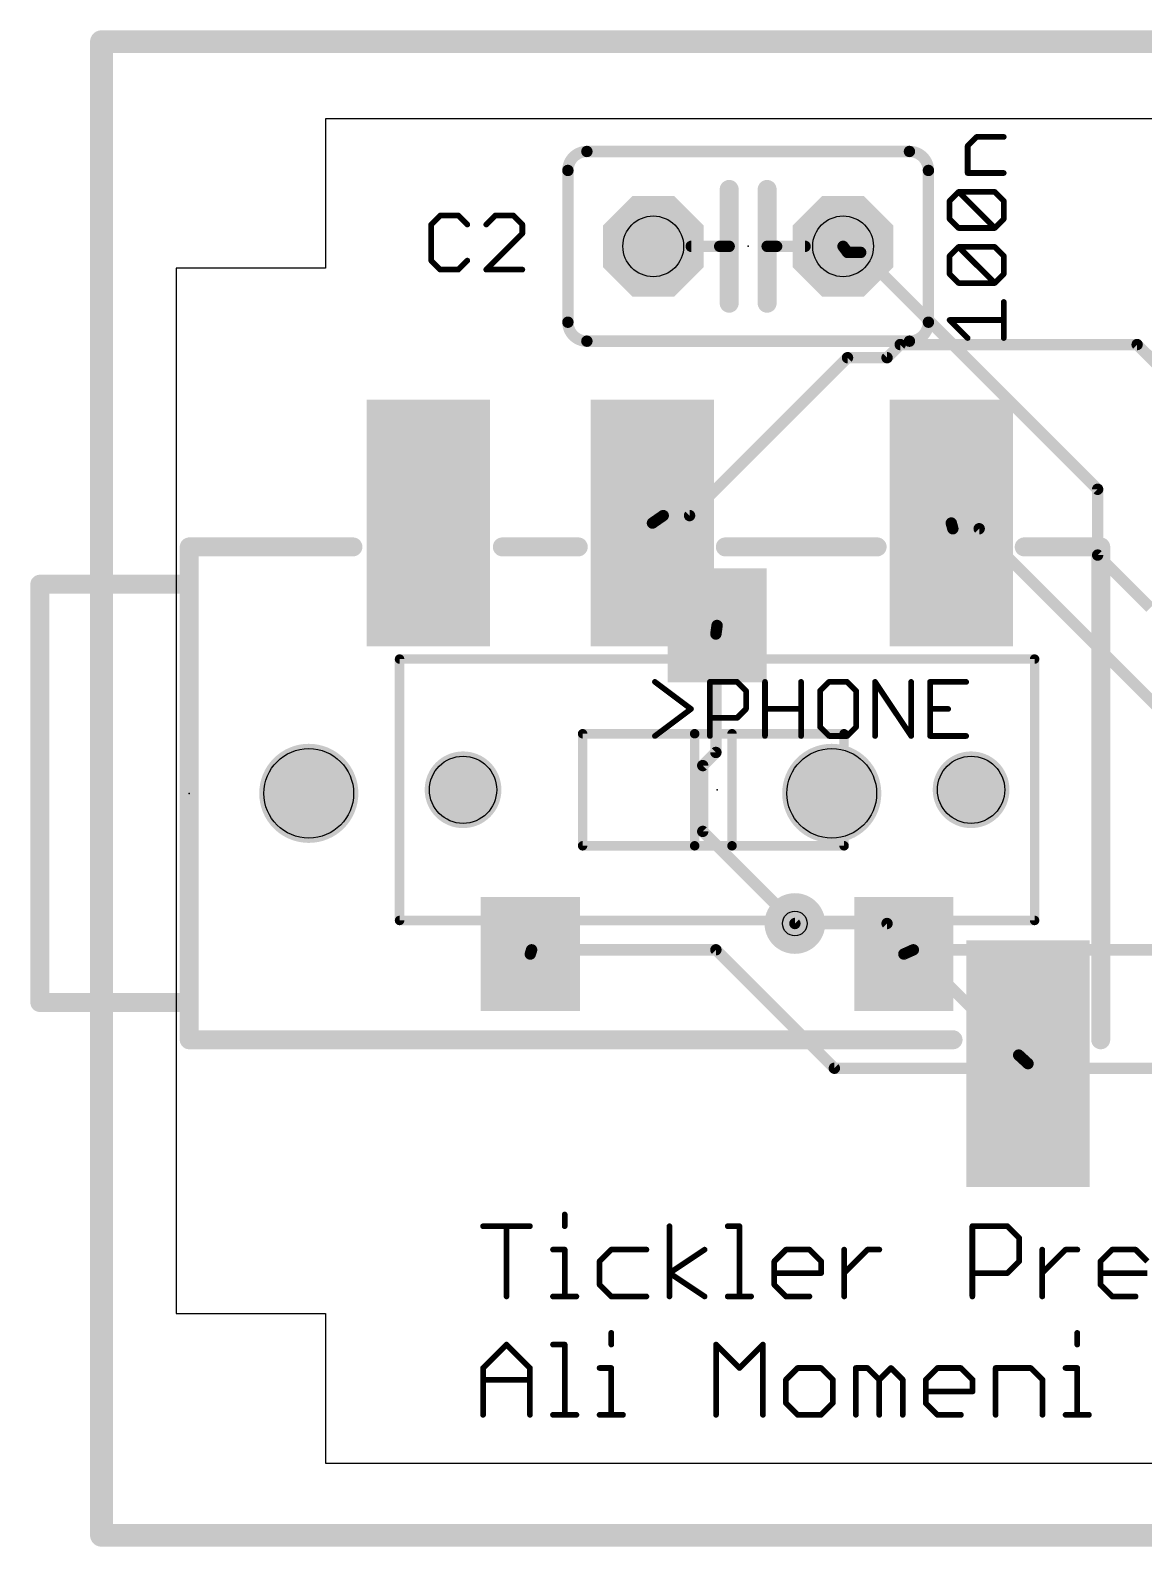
# Model space of a CAD drawing. Extents: x -2 to 96.5, y -1.1 to 19.2.
# Drawn here: x -1.95 to 12.95, y -1.12 to 19.18 of the extents above; entities that cross this region are included whole.
import ezdxf

# ---------------------------------------------------------------- set-up
doc = ezdxf.new("R2010")
doc.units = 0
for name, color, linetype in [('1', 14, 'CONTINUOUS'), ('16', 174, 'CONTINUOUS'), ('17', 94, 'CONTINUOUS'), ('18', 94, 'CONTINUOUS'), ('20', 178, 'CONTINUOUS'), ('21', 251, 'CONTINUOUS'), ('22', 251, 'CONTINUOUS'), ('23', 178, 'CONTINUOUS'), ('24', 178, 'CONTINUOUS'), ('25', 251, 'CONTINUOUS'), ('29', 251, 'CONTINUOUS'), ('30', 251, 'CONTINUOUS'), ('31', 251, 'CONTINUOUS'), ('32', 251, 'CONTINUOUS'), ('44', 251, 'CONTINUOUS'), ('51', 251, 'CONTINUOUS')]:
    doc.layers.add(name, color=color, linetype=linetype)

# ---------------------------------------------------------------- blocks, each defined once
blk = doc.blocks.new('OCTAGONP')
at = {"const_width": 0.5}
blk.add_lwpolyline([(-0.25, -0.1036), (-0.25, 0.1036), (-0.1036, 0.25), (0.1036, 0.25), (0.25, 0.1036), (0.25, -0.1036), (0.1036, -0.25), (-0.1036, -0.25), (-0.25, -0.1036), (-0.25, 0.1036)], dxfattribs=at)
blk = doc.blocks.new('RECT')
blk.add_solid([(-0.5, -0.5), (0.5, -0.5), (-0.5, 0.5), (0.5, 0.5)])
blk = doc.blocks.new('ROUNDV')
at = {"const_width": 0.5}
blk.add_lwpolyline([(0, -0.25, 1), (0, 0.25, 1), (0, -0.25)], format="xyb", dxfattribs=at)

msp = doc.modelspace()

# ---------------------------------------------------------------- linework, layer by layer
at = {"layer": '1'}
for points, const_width in [([(-1, 19.032), (96, 19.032)], 0.3048), ([(-1, -0.968), (-1, 19.032)], 0.3048), ([(9.691, 14.977), (9.5148, 14.8008)], 0.1524), ([(12.8626, 14.977), (9.691, 14.977)], 0.1524), ([(13.5674, 14.2722), (12.8626, 14.977)], 0.1524), ([(8.9862, 14.8008), (6.8718, 12.6864)], 0.1524), ([(9.5148, 14.8008), (8.9862, 14.8008)], 0.1524), ([(6.5194, 12.6864), (6.375, 12.5865)], 0.1524), ([(6.8718, 12.6864), (6.5194, 12.6864)], 0.1524), ([(10.3958, 12.5102), (10.375, 12.5865)], 0.1524), ([(10.7482, 12.5102), (10.3958, 12.5102)], 0.1524), ([(22.3774, 0.881), (10.7482, 12.5102)], 0.1524), ([(9.5148, 7.2242), (8.2814, 7.2242)], 0.1524), ([(11.2768, 5.4622), (9.5148, 7.2242)], 0.1524), ([(11.2768, 5.4622), (11.4018, 5.3475)], 0.1524), ([(96, -0.968), (-1, -0.968)], 0.3048)]:
    msp.add_lwpolyline(points, dxfattribs=dict(at, const_width=const_width))
for points, const_width in [([(-1, 19.1082, 1), (-1, 18.9558)], 0.1524), ([(-0.9238, 19.032, 1), (-1.0762, 19.032)], 0.1524), ([(9.691, 15.0151, 1), (9.691, 14.9389)], 0.0762), ([(9.7179, 14.9501, 1), (9.6641, 15.0039)], 0.0762), ([(12.8895, 15.0039, 1), (12.8357, 14.9501)], 0.0762), ([(12.8626, 14.9389, 1), (12.8626, 15.0151)], 0.0762), ([(8.9862, 14.8389, 1), (8.9862, 14.7627)], 0.0762), ([(9.0131, 14.7739, 1), (8.9593, 14.8277)], 0.0762), ([(9.4879, 14.8277, 1), (9.5417, 14.7739)], 0.0762), ([(9.5148, 14.7627, 1), (9.5148, 14.8389)], 0.0762), ([(6.3533, 12.6178, 1), (6.3967, 12.5552)], 0.0762), ([(6.5194, 12.7245, 1), (6.5194, 12.6483)], 0.0762), ([(6.5411, 12.6551, 1), (6.4977, 12.7177)], 0.0762), ([(6.8449, 12.7133, 1), (6.8987, 12.6595)], 0.0762), ([(6.8718, 12.6483, 1), (6.8718, 12.7245)], 0.0762), ([(10.4118, 12.5965, 1), (10.3382, 12.5765)], 0.0762), ([(10.3958, 12.5483, 1), (10.3958, 12.4721)], 0.0762), ([(10.359, 12.5002, 1), (10.4326, 12.5202)], 0.0762), ([(10.7751, 12.5371, 1), (10.7213, 12.4833)], 0.0762), ([(10.7482, 12.4721, 1), (10.7482, 12.5483)], 0.0762), ([(8.2814, 7.2623, 1), (8.2814, 7.1861)], 0.0762), ([(9.5417, 7.2511, 1), (9.4879, 7.1973)], 0.0762), ([(9.5148, 7.1861, 1), (9.5148, 7.2623)], 0.0762), ([(11.3026, 5.4903, 1), (11.251, 5.4341)], 0.0762), ([(11.2499, 5.4353, 1), (11.3037, 5.4891)], 0.0762), ([(11.376, 5.3194, 1), (11.4276, 5.3756)], 0.0762), ([(-1, -0.8918, 1), (-1, -1.0442)], 0.1524), ([(-1.0762, -0.968, 1), (-0.9238, -0.968)], 0.1524)]:
    msp.add_lwpolyline(points, format="xyb", dxfattribs=dict(at, const_width=const_width))
at = {"layer": '16'}
for points, const_width in [([(-1, 19.032), (96, 19.032)], 0.3048), ([(-1, -0.968), (-1, 19.032)], 0.3048), ([(8.9862, 16.2104), (8.926, 16.292)], 0.1524), ([(9.1624, 16.2104), (8.9862, 16.2104)], 0.1524), ([(12.334, 13.0388), (9.1624, 16.2104)], 0.1524), ([(12.334, 12.1578), (12.334, 13.0388)], 0.1524), ([(13.0388, 11.453), (12.334, 12.1578)], 0.1524), ([(7.2242, 11.1006), (7.24, 11.215)], 0.1524), ([(7.2242, 9.5148), (7.2242, 11.1006)], 0.1524), ([(7.048, 9.3386), (7.2242, 9.5148)], 0.1524), ([(7.048, 8.4576), (7.048, 9.3386)], 0.1524), ([(8.2814, 7.2242), (7.048, 8.4576)], 0.1524), ([(4.7574, 6.8718), (4.74, 6.815)], 0.1524), ([(7.2242, 6.8718), (4.7574, 6.8718)], 0.1524), ([(8.81, 5.286), (7.2242, 6.8718)], 0.1524), ([(9.8672, 6.8718), (9.74, 6.815)], 0.1524), ([(33.478, 6.8718), (9.8672, 6.8718)], 0.1524), ([(30.4826, 5.286), (8.81, 5.286)], 0.1524), ([(96, -0.968), (-1, -0.968)], 0.3048)]:
    msp.add_lwpolyline(points, dxfattribs=dict(at, const_width=const_width))
for points, const_width in [([(-1, 19.1082, 1), (-1, 18.9558)], 0.1524), ([(-0.9238, 19.032, 1), (-1.0762, 19.032)], 0.1524), ([(8.9567, 16.3146, 1), (8.8953, 16.2694)], 0.0762), ([(8.9862, 16.2485, 1), (8.9862, 16.1723)], 0.0762), ([(8.9555, 16.1878, 1), (9.0169, 16.233)], 0.0762), ([(9.1893, 16.2373, 1), (9.1355, 16.1835)], 0.0762), ([(9.1624, 16.1723, 1), (9.1624, 16.2485)], 0.0762), ([(12.3721, 13.0388, 1), (12.2959, 13.0388)], 0.0762), ([(12.3071, 13.0119, 1), (12.3609, 13.0657)], 0.0762), ([(12.2959, 12.1578, 1), (12.3721, 12.1578)], 0.0762), ([(12.3609, 12.1847, 1), (12.3071, 12.1309)], 0.0762), ([(7.2623, 11.1006, 1), (7.1861, 11.1006)], 0.0762), ([(7.2777, 11.2098, 1), (7.2023, 11.2202)], 0.0762), ([(7.1865, 11.1058, 1), (7.2619, 11.0954)], 0.0762), ([(7.1861, 9.5148, 1), (7.2623, 9.5148)], 0.0762), ([(7.2511, 9.4879, 1), (7.1973, 9.5417)], 0.0762), ([(7.0861, 9.3386, 1), (7.0099, 9.3386)], 0.0762), ([(7.0211, 9.3655, 1), (7.0749, 9.3117)], 0.0762), ([(7.0749, 8.4845, 1), (7.0211, 8.4307)], 0.0762), ([(7.0099, 8.4576, 1), (7.0861, 8.4576)], 0.0762), ([(8.2545, 7.1973, 1), (8.3083, 7.2511)], 0.0762), ([(4.7574, 6.9099, 1), (4.7574, 6.8337)], 0.0762), ([(4.7938, 6.8606, 1), (4.721, 6.883)], 0.0762), ([(7.2511, 6.8987, 1), (7.1973, 6.8449)], 0.0762), ([(7.2242, 6.8337, 1), (7.2242, 6.9099)], 0.0762), ([(9.8672, 6.9099, 1), (9.8672, 6.8337)], 0.0762), ([(9.8827, 6.837, 1), (9.8517, 6.9066)], 0.0762), ([(4.7036, 6.8262, 1), (4.7764, 6.8038)], 0.0762), ([(9.7245, 6.8498, 1), (9.7555, 6.7802)], 0.0762), ([(8.81, 5.3241, 1), (8.81, 5.2479)], 0.0762), ([(8.7831, 5.2591, 1), (8.8369, 5.3129)], 0.0762), ([(-1, -0.8918, 1), (-1, -1.0442)], 0.1524), ([(-1.0762, -0.968, 1), (-0.9238, -0.968)], 0.1524)]:
    msp.add_lwpolyline(points, format="xyb", dxfattribs=dict(at, const_width=const_width))
at = {"layer": '20'}
for p, q in [((93, 18), (2, 18)), ((2, 18), (2, 16)), ((0, 16), (0, 2)), ((2, 16), (0, 16)), ((0, 2), (2, 2)), ((2, 2), (2, 0)), ((2, 0), (93, 0))]:
    msp.add_line(p, q, dxfattribs=at)
for centre, radius in [((1.775, 8.967), 0.6), ((8.775, 8.967), 0.6), ((3.84, 9.015), 0.45), ((10.64, 9.015), 0.45)]:
    msp.add_circle(centre, radius, dxfattribs=at)
at = {"layer": '21'}
for points, const_width in [([(5.497, 17.562, 0.4142), (5.243, 17.308)], 0.1524), ([(5.497, 17.6001, 1), (5.497, 17.5239)], 0.0762), ([(5.497, 17.5239, 1), (5.497, 17.6001)], 0.0762), ([(10.069, 17.308, 0.4142), (9.815, 17.562)], 0.1524), ([(9.815, 17.6001, 1), (9.815, 17.5239)], 0.0762), ([(9.815, 17.5239, 1), (9.815, 17.6001)], 0.0762), ([(5.2811, 17.308, 1), (5.2049, 17.308)], 0.0762), ([(5.2049, 17.308, 1), (5.2811, 17.308)], 0.0762), ([(10.1071, 17.308, 1), (10.0309, 17.308)], 0.0762), ([(10.0309, 17.308, 1), (10.1071, 17.308)], 0.0762), ([(7.4655, 17.054, 1), (7.3385, 17.054)], 0.127), ([(7.9735, 17.054, 1), (7.8465, 17.054)], 0.127), ([(7.275, 16.3301, 1), (7.275, 16.2539)], 0.0762), ([(7.4655, 16.292, 1), (7.3385, 16.292)], 0.127), ([(7.3385, 16.292, 1), (7.4655, 16.292)], 0.127), ([(7.402, 16.2539, 1), (7.402, 16.3301)], 0.0762), ([(7.9735, 16.292, 1), (7.8465, 16.292)], 0.127), ([(7.8465, 16.292, 1), (7.9735, 16.292)], 0.127), ([(7.91, 16.3301, 1), (7.91, 16.2539)], 0.0762), ([(8.037, 16.2539, 1), (8.037, 16.3301)], 0.0762), ([(7.3385, 15.53, 1), (7.4655, 15.53)], 0.127), ([(7.8465, 15.53, 1), (7.9735, 15.53)], 0.127), ([(5.243, 15.276, 0.4142), (5.497, 15.022)], 0.1524), ([(5.2811, 15.276, 1), (5.2049, 15.276)], 0.0762), ([(5.2049, 15.276, 1), (5.2811, 15.276)], 0.0762), ([(9.815, 15.022, 0.4142), (10.069, 15.276)], 0.1524), ([(10.1071, 15.276, 1), (10.0309, 15.276)], 0.0762), ([(10.0309, 15.276, 1), (10.1071, 15.276)], 0.0762), ([(5.497, 15.0601, 1), (5.497, 14.9839)], 0.0762), ([(5.497, 14.9839, 1), (5.497, 15.0601)], 0.0762), ([(9.815, 15.0601, 1), (9.815, 14.9839)], 0.0762), ([(9.815, 14.9839, 1), (9.815, 15.0601)], 0.0762), ([(0.675, 12.3305, 1), (0.675, 12.2035)], 0.127), ([(2.3658, 12.2035, 1), (2.3658, 12.3305)], 0.127), ([(4.366, 12.3305, 1), (4.366, 12.2035)], 0.127), ([(5.382, 12.2035, 1), (5.382, 12.3305)], 0.127), ([(7.3505, 12.3305, 1), (7.3505, 12.2035)], 0.127), ([(9.3825, 12.2035, 1), (9.3825, 12.3305)], 0.127), ([(11.351, 12.3305, 1), (11.351, 12.2035)], 0.127), ([(12.4385, 12.267, 1), (12.3115, 12.267)], 0.127), ([(12.375, 12.2035, 1), (12.375, 12.3305)], 0.127), ([(0.675, 5.7305, 1), (0.675, 5.6035)], 0.127), ([(10.3985, 5.6035, 1), (10.3985, 5.7305)], 0.127), ([(12.3115, 5.667, 1), (12.4385, 5.667)], 0.127)]:
    msp.add_lwpolyline(points, format="xyb", dxfattribs=dict(at, const_width=const_width))
for points, const_width in [([(5.497, 17.562), (9.815, 17.562)], 0.1524), ([(5.243, 17.308), (5.243, 15.276)], 0.1524), ([(10.069, 17.308), (10.069, 15.276)], 0.1524), ([(7.402, 17.054), (7.402, 16.292)], 0.254), ([(7.91, 16.292), (7.91, 17.054)], 0.254), ([(7.402, 16.292), (7.275, 16.292)], 0.1524), ([(7.402, 16.292), (7.402, 15.53)], 0.254), ([(7.91, 16.292), (7.91, 15.53)], 0.254), ([(8.037, 16.292), (7.91, 16.292)], 0.1524), ([(9.815, 15.022), (5.497, 15.022)], 0.1524), ([(0.675, 12.267), (2.3658, 12.267)], 0.254), ([(4.366, 12.267), (5.382, 12.267)], 0.254), ([(7.3505, 12.267), (9.3825, 12.267)], 0.254), ([(12.375, 12.267), (11.351, 12.267)], 0.254), ([(12.375, 12.267), (12.375, 5.667)], 0.254), ([(0.675, 5.667), (10.3985, 5.667)], 0.254)]:
    msp.add_lwpolyline(points, dxfattribs=dict(at, const_width=const_width))
at = {"layer": '22', "const_width": 0.0635}
for points in [[(2.99, 10.7968, 1), (2.99, 10.7332)], [(3.0218, 10.765, 1), (2.9583, 10.765)], [(11.5218, 10.765, 1), (11.4582, 10.765)], [(11.49, 10.7332, 1), (11.49, 10.7968)], [(5.44, 9.7968, 1), (5.44, 9.7332)], [(5.4718, 9.765, 1), (5.4083, 9.765)], [(6.94, 9.7968, 1), (6.94, 9.7332)], [(6.9718, 9.765, 1), (6.9083, 9.765)], [(6.94, 9.7332, 1), (6.94, 9.7968)], [(7.4718, 9.765, 1), (7.4083, 9.765)], [(8.9718, 9.765, 1), (8.9083, 9.765)], [(8.94, 9.7332, 1), (8.94, 9.7968)], [(5.44, 8.2968, 1), (5.44, 8.2332)], [(6.94, 8.2968, 1), (6.94, 8.2332)], [(6.94, 8.2332, 1), (6.94, 8.2968)], [(7.44, 8.2968, 1), (7.44, 8.2332)], [(7.44, 8.2332, 1), (7.44, 8.2968)], [(8.94, 8.2332, 1), (8.94, 8.2968)], [(5.4083, 8.265, 1), (5.4718, 8.265)], [(6.9083, 8.265, 1), (6.9718, 8.265)], [(7.4083, 8.265, 1), (7.4718, 8.265)], [(8.9083, 8.265, 1), (8.9718, 8.265)], [(2.99, 7.2968, 1), (2.99, 7.2333)], [(11.49, 7.2333, 1), (11.49, 7.2968)], [(2.9583, 7.265, 1), (3.0218, 7.265)], [(11.4582, 7.265, 1), (11.5218, 7.265)]]:
    msp.add_lwpolyline(points, format="xyb", dxfattribs=at)
at = {"layer": '22', "const_width": 0.127}
for points in [[(2.99, 10.765), (2.99, 7.265)], [(11.49, 10.765), (2.99, 10.765)], [(11.49, 7.265), (11.49, 10.765)], [(6.94, 9.765), (5.44, 9.765)], [(5.44, 9.765), (5.44, 8.265)], [(6.94, 8.265), (6.94, 9.765)], [(6.94, 9.765), (8.94, 9.765)], [(7.44, 9.765), (7.44, 8.265)], [(8.94, 8.265), (8.94, 9.765)], [(5.44, 8.265), (6.94, 8.265)], [(6.94, 8.265), (7.44, 8.265)], [(7.44, 8.265), (8.94, 8.265)], [(2.99, 7.265), (11.49, 7.265)]]:
    msp.add_lwpolyline(points, dxfattribs=at)
at = {"layer": '23'}
for p in [(7.656, 16.292), (0.175, 8.967)]:
    msp.add_point(p, dxfattribs=at)
at = {"layer": '24'}
msp.add_point((7.24, 9.015), dxfattribs=at)
at = {"layer": '25', "const_width": 0.0381}
for points in [[(10.613, 17.6362, 1), (10.5749, 17.6362)], [(10.5805, 17.6497, 1), (10.6074, 17.6227)], [(10.7147, 17.776, 1), (10.7147, 17.7379)], [(10.7282, 17.7435, 1), (10.7012, 17.7704)], [(11.0769, 17.7379, 1), (11.0769, 17.776)], [(10.5749, 17.274, 1), (10.613, 17.274)], [(10.594, 17.293, 1), (10.594, 17.2549)], [(11.0769, 17.2549, 1), (11.0769, 17.293)], [(10.4732, 17.0394, 1), (10.4732, 17.0013)], [(10.4867, 17.0338, 1), (10.4597, 17.0068)], [(10.4867, 17.0068, 1), (10.4597, 17.0338)], [(10.9696, 17.0338, 1), (10.9427, 17.0068)], [(10.9562, 17.0013, 1), (10.9562, 17.0394)], [(10.3715, 16.8996, 1), (10.3334, 16.8996)], [(10.339, 16.913, 1), (10.366, 16.8861)], [(11.096, 16.8996, 1), (11.0579, 16.8996)], [(11.0634, 16.8861, 1), (11.0904, 16.913)], [(3.5346, 16.7236, 1), (3.5346, 16.6855)], [(3.548, 16.691, 1), (3.5211, 16.718)], [(3.7895, 16.718, 1), (3.7626, 16.691)], [(3.7761, 16.6855, 1), (3.7761, 16.7236)], [(4.2712, 16.7236, 1), (4.2712, 16.6855)], [(4.2847, 16.691, 1), (4.2577, 16.718)], [(4.5262, 16.718, 1), (4.4992, 16.691)], [(4.5127, 16.6855, 1), (4.5127, 16.7236)], [(10.3334, 16.6581, 1), (10.3715, 16.6581)], [(10.366, 16.6716, 1), (10.339, 16.6446)], [(11.0579, 16.6581, 1), (11.096, 16.6581)], [(11.0904, 16.6446, 1), (11.0634, 16.6716)], [(3.4004, 16.5973, 1), (3.4273, 16.5703)], [(3.4329, 16.5838, 1), (3.3948, 16.5838)], [(3.8833, 16.5703, 1), (3.9103, 16.5973)], [(4.137, 16.5973, 1), (4.1639, 16.5703)], [(4.6525, 16.5838, 1), (4.6144, 16.5838)], [(4.6144, 16.463, 1), (4.6525, 16.463)], [(4.6469, 16.4496, 1), (4.6199, 16.4765)], [(4.6199, 16.5703, 1), (4.6469, 16.5973)], [(10.4732, 16.5564, 1), (10.4732, 16.5183)], [(10.4597, 16.5239, 1), (10.4867, 16.5508)], [(10.9427, 16.5508, 1), (10.9696, 16.5239)], [(10.9427, 16.5239, 1), (10.9696, 16.5508)], [(10.9562, 16.5183, 1), (10.9562, 16.5564)], [(10.4732, 16.3027, 1), (10.4732, 16.2646)], [(10.4867, 16.2971, 1), (10.4597, 16.2702)], [(10.4867, 16.2702, 1), (10.4597, 16.2971)], [(10.9696, 16.2971, 1), (10.9427, 16.2702)], [(10.9562, 16.2646, 1), (10.9562, 16.3027)], [(3.4273, 16.1143, 1), (3.4004, 16.0874)], [(3.3948, 16.1008, 1), (3.4329, 16.1008)], [(3.9103, 16.0874, 1), (3.8833, 16.1143)], [(10.3715, 16.1629, 1), (10.3334, 16.1629)], [(10.339, 16.1764, 1), (10.366, 16.1495)], [(11.096, 16.1629, 1), (11.0579, 16.1629)], [(11.0634, 16.1495, 1), (11.0904, 16.1764)], [(3.5346, 15.9992, 1), (3.5346, 15.9611)], [(3.5211, 15.9666, 1), (3.548, 15.9936)], [(3.7626, 15.9936, 1), (3.7895, 15.9666)], [(3.7761, 15.9611, 1), (3.7761, 15.9992)], [(4.137, 15.9936, 1), (4.1639, 15.9666)], [(4.1505, 15.9992, 1), (4.1505, 15.9611)], [(4.6334, 15.9611, 1), (4.6334, 15.9992)], [(10.3334, 15.9215, 1), (10.3715, 15.9215)], [(10.366, 15.9349, 1), (10.339, 15.908)], [(10.4732, 15.8198, 1), (10.4732, 15.7817)], [(10.9562, 15.7817, 1), (10.9562, 15.8198)], [(11.0579, 15.9215, 1), (11.096, 15.9215)], [(11.0904, 15.908, 1), (11.0634, 15.9349)], [(10.4597, 15.7873, 1), (10.4867, 15.8142)], [(10.9427, 15.8142, 1), (10.9696, 15.7873)], [(10.9427, 15.7873, 1), (10.9696, 15.8142)], [(11.096, 15.547, 1), (11.0579, 15.547)], [(10.366, 15.319, 1), (10.339, 15.2921)], [(10.3525, 15.3246, 1), (10.3525, 15.2865)], [(11.0769, 15.2865, 1), (11.0769, 15.3246)], [(10.5805, 15.0506, 1), (10.6074, 15.0776)], [(11.0579, 15.0641, 1), (11.096, 15.0641)], [(6.4195, 10.4748, 1), (6.3967, 10.4443)], [(7.1447, 10.4786, 1), (7.1447, 10.4405)], [(7.1638, 10.4595, 1), (7.1257, 10.4595)], [(7.5204, 10.473, 1), (7.4935, 10.446)], [(7.5069, 10.4405, 1), (7.5069, 10.4786)], [(7.6467, 10.3388, 1), (7.6086, 10.3388)], [(7.6142, 10.3253, 1), (7.6411, 10.3523)], [(7.9004, 10.4595, 1), (7.8623, 10.4595)], [(8.3834, 10.4595, 1), (8.3453, 10.4595)], [(8.637, 10.3388, 1), (8.5989, 10.3388)], [(8.6045, 10.3523, 1), (8.6315, 10.3253)], [(8.7387, 10.4786, 1), (8.7387, 10.4405)], [(8.7522, 10.446, 1), (8.7252, 10.473)], [(8.9937, 10.473, 1), (8.9667, 10.446)], [(8.9802, 10.4405, 1), (8.9802, 10.4786)], [(9.12, 10.3388, 1), (9.0819, 10.3388)], [(9.0875, 10.3253, 1), (9.1144, 10.3523)], [(9.3737, 10.4595, 1), (9.3356, 10.4595)], [(9.3705, 10.4701, 1), (9.3388, 10.449)], [(9.8566, 10.4595, 1), (9.8185, 10.4595)], [(10.0912, 10.4786, 1), (10.0912, 10.4405)], [(10.1103, 10.4595, 1), (10.0722, 10.4595)], [(10.5742, 10.4405, 1), (10.5742, 10.4786)], [(6.9025, 10.0821, 1), (6.8796, 10.1125)], [(6.8796, 10.0821, 1), (6.9025, 10.1125)], [(7.1447, 9.9956, 1), (7.1447, 9.9575)], [(7.4935, 9.99, 1), (7.5204, 9.9631)], [(7.5069, 9.9575, 1), (7.5069, 9.9956)], [(7.6086, 10.0973, 1), (7.6467, 10.0973)], [(7.6411, 10.0838, 1), (7.6142, 10.1108)], [(7.8814, 10.1164, 1), (7.8814, 10.0783)], [(8.3643, 10.0783, 1), (8.3643, 10.1164)], [(10.0912, 10.1164, 1), (10.0912, 10.0783)], [(10.3327, 10.0783, 1), (10.3327, 10.1164)], [(6.3967, 9.7503, 1), (6.4195, 9.7199)], [(7.1257, 9.7351, 1), (7.1638, 9.7351)], [(7.8623, 9.7351, 1), (7.9004, 9.7351)], [(8.3453, 9.7351, 1), (8.3834, 9.7351)], [(8.6315, 9.8693, 1), (8.6045, 9.8424)], [(8.5989, 9.8558, 1), (8.637, 9.8558)], [(8.7387, 9.7542, 1), (8.7387, 9.7161)], [(8.7252, 9.7216, 1), (8.7522, 9.7486)], [(8.9667, 9.7486, 1), (8.9937, 9.7216)], [(8.9802, 9.7161, 1), (8.9802, 9.7542)], [(9.0819, 9.8558, 1), (9.12, 9.8558)], [(9.1144, 9.8424, 1), (9.0875, 9.8693)], [(9.3356, 9.7351, 1), (9.3737, 9.7351)], [(9.8185, 9.7351, 1), (9.8566, 9.7351)], [(9.8217, 9.7245, 1), (9.8534, 9.7457)], [(10.0912, 9.7542, 1), (10.0912, 9.7161)], [(10.0722, 9.7351, 1), (10.1103, 9.7351)], [(10.5742, 9.7161, 1), (10.5742, 9.7542)], [(5.2194, 3.3275, 1), (5.1813, 3.3275)], [(4.1081, 3.1898, 1), (4.1081, 3.1517)], [(4.4407, 3.1707, 1), (4.4026, 3.1707)], [(4.7352, 3.1517, 1), (4.7352, 3.1898)], [(5.1813, 3.1707, 1), (5.2194, 3.1707)], [(6.6219, 3.1707, 1), (6.5838, 3.1707)], [(7.3824, 3.1898, 1), (7.3824, 3.1517)], [(7.5582, 3.1707, 1), (7.5201, 3.1707)], [(7.5392, 3.1517, 1), (7.5392, 3.1898)], [(10.6567, 3.1898, 1), (10.6567, 3.1517)], [(10.6758, 3.1707, 1), (10.6377, 3.1707)], [(11.1405, 3.1842, 1), (11.1136, 3.1572)], [(11.127, 3.1517, 1), (11.127, 3.1898)], [(11.3028, 3.0139, 1), (11.2647, 3.0139)], [(11.2703, 3.0005, 1), (11.2973, 3.0274)], [(5.0436, 2.8762, 1), (5.0436, 2.8381)], [(5.2194, 2.8572, 1), (5.1813, 2.8572)], [(5.2004, 2.8381, 1), (5.2004, 2.8762)], [(5.8241, 2.8762, 1), (5.8241, 2.8381)], [(5.8375, 2.8437, 1), (5.8106, 2.8706)], [(6.2944, 2.8381, 1), (6.2944, 2.8762)], [(7.0837, 2.8413, 1), (7.0625, 2.873)], [(8.1629, 2.8762, 1), (8.1629, 2.8381)], [(8.1763, 2.8437, 1), (8.1494, 2.8706)], [(8.4899, 2.8706, 1), (8.4629, 2.8437)], [(8.4764, 2.8381, 1), (8.4764, 2.8762)], [(8.9607, 2.8572, 1), (8.9226, 2.8572)], [(9.2551, 2.8762, 1), (9.2551, 2.8381)], [(9.2686, 2.8437, 1), (9.2417, 2.8706)], [(9.4119, 2.8381, 1), (9.4119, 2.8762)], [(11.6113, 2.8572, 1), (11.5732, 2.8572)], [(11.9058, 2.8762, 1), (11.9058, 2.8381)], [(11.9192, 2.8437, 1), (11.8923, 2.8706)], [(12.0625, 2.8381, 1), (12.0625, 2.8762)], [(12.5286, 2.8762, 1), (12.5286, 2.8381)], [(12.5421, 2.8437, 1), (12.5151, 2.8706)], [(12.8556, 2.8706, 1), (12.8287, 2.8437)], [(12.8421, 2.8381, 1), (12.8421, 2.8762)], [(5.6863, 2.7004, 1), (5.6482, 2.7004)], [(5.6538, 2.7139, 1), (5.6808, 2.6869)], [(8.0251, 2.7004, 1), (7.987, 2.7004)], [(7.9926, 2.7139, 1), (8.0196, 2.6869)], [(8.6522, 2.7004, 1), (8.6141, 2.7004)], [(8.6197, 2.6869, 1), (8.6466, 2.7139)], [(11.2647, 2.7004, 1), (11.3028, 2.7004)], [(11.2973, 2.6869, 1), (11.2703, 2.7139)], [(12.3584, 2.7139, 1), (12.3853, 2.6869)], [(12.3909, 2.7004, 1), (12.3528, 2.7004)], [(6.6134, 2.5595, 1), (6.5922, 2.5278)], [(6.5922, 2.5595, 1), (6.6134, 2.5278)], [(8.0061, 2.5627, 1), (8.0061, 2.5246)], [(8.6141, 2.5436, 1), (8.6522, 2.5436)], [(8.6332, 2.5246, 1), (8.6332, 2.5627)], [(8.9281, 2.5571, 1), (8.9551, 2.5302)], [(10.6567, 2.5627, 1), (10.6567, 2.5246)], [(11.1136, 2.5571, 1), (11.1405, 2.5302)], [(11.127, 2.5246, 1), (11.127, 2.5627)], [(11.5788, 2.5571, 1), (11.6057, 2.5302)], [(12.3718, 2.5627, 1), (12.3718, 2.5246)], [(4.4026, 2.2301, 1), (4.4407, 2.2301)], [(5.0436, 2.2492, 1), (5.0436, 2.2111)], [(5.1813, 2.2301, 1), (5.2194, 2.2301)], [(5.3572, 2.2111, 1), (5.3572, 2.2492)], [(5.6808, 2.4003, 1), (5.6538, 2.3734)], [(5.6482, 2.3869, 1), (5.6863, 2.3869)], [(5.8241, 2.2492, 1), (5.8241, 2.2111)], [(5.8106, 2.2166, 1), (5.8375, 2.2436)], [(6.2944, 2.2111, 1), (6.2944, 2.2492)], [(6.5838, 2.2301, 1), (6.6219, 2.2301)], [(7.0625, 2.2142, 1), (7.0837, 2.246)], [(7.3824, 2.2492, 1), (7.3824, 2.2111)], [(7.5201, 2.2301, 1), (7.5582, 2.2301)], [(7.6959, 2.2111, 1), (7.6959, 2.2492)], [(8.0196, 2.4003, 1), (7.9926, 2.3734)], [(7.987, 2.3869, 1), (8.0251, 2.3869)], [(8.1629, 2.2492, 1), (8.1629, 2.2111)], [(8.1494, 2.2166, 1), (8.1763, 2.2436)], [(8.4764, 2.2111, 1), (8.4764, 2.2492)], [(8.9226, 2.2301, 1), (8.9607, 2.2301)], [(10.6377, 2.2301, 1), (10.6758, 2.2301)], [(11.5732, 2.2301, 1), (11.6113, 2.2301)], [(12.3853, 2.4003, 1), (12.3584, 2.3734)], [(12.3528, 2.3869, 1), (12.3909, 2.3869)], [(12.5286, 2.2492, 1), (12.5286, 2.2111)], [(12.5151, 2.2166, 1), (12.5421, 2.2436)], [(12.8421, 2.2111, 1), (12.8421, 2.2492)], [(5.8431, 1.7425, 1), (5.805, 1.7425)], [(12.0799, 1.7425, 1), (12.0418, 1.7425)], [(4.4351, 1.5992, 1), (4.4082, 1.5722)], [(4.4351, 1.5722, 1), (4.4082, 1.5992)], [(5.0436, 1.6048, 1), (5.0436, 1.5667)], [(5.2194, 1.5857, 1), (5.1813, 1.5857)], [(5.2004, 1.5667, 1), (5.2004, 1.6048)], [(5.805, 1.5857, 1), (5.8431, 1.5857)], [(7.2455, 1.5857, 1), (7.2074, 1.5857)], [(7.24, 1.5992, 1), (7.213, 1.5722)], [(7.8726, 1.5857, 1), (7.8345, 1.5857)], [(7.867, 1.5722, 1), (7.8401, 1.5992)], [(12.0418, 1.5857, 1), (12.0799, 1.5857)], [(4.0946, 1.2856, 1), (4.1216, 1.2587)], [(4.1272, 1.2722, 1), (4.0891, 1.2722)], [(4.7542, 1.2722, 1), (4.7161, 1.2722)], [(4.7217, 1.2587, 1), (4.7486, 1.2856)], [(5.6673, 1.2912, 1), (5.6673, 1.2531)], [(5.8431, 1.2722, 1), (5.805, 1.2722)], [(5.8241, 1.2531, 1), (5.8241, 1.2912)], [(7.5266, 1.2856, 1), (7.5535, 1.2587)], [(7.5266, 1.2587, 1), (7.5535, 1.2856)], [(8.3188, 1.2912, 1), (8.3188, 1.2531)], [(8.3322, 1.2587, 1), (8.3053, 1.2856)], [(8.6458, 1.2856, 1), (8.6188, 1.2587)], [(8.6323, 1.2531, 1), (8.6323, 1.2912)], [(9.0975, 1.2912, 1), (9.0975, 1.2531)], [(9.1166, 1.2722, 1), (9.0785, 1.2722)], [(9.2678, 1.2856, 1), (9.2408, 1.2587)], [(9.2543, 1.2531, 1), (9.2543, 1.2912)], [(9.5813, 1.2856, 1), (9.5544, 1.2587)], [(9.5813, 1.2587, 1), (9.5544, 1.2856)], [(10.1898, 1.2912, 1), (10.1898, 1.2531)], [(10.2033, 1.2587, 1), (10.1763, 1.2856)], [(10.5168, 1.2856, 1), (10.4899, 1.2587)], [(10.5034, 1.2531, 1), (10.5034, 1.2912)], [(10.9876, 1.2722, 1), (10.9495, 1.2722)], [(10.9686, 1.2912, 1), (10.9686, 1.2531)], [(11.4523, 1.2856, 1), (11.4254, 1.2587)], [(11.4389, 1.2531, 1), (11.4389, 1.2912)], [(11.9041, 1.2912, 1), (11.9041, 1.2531)], [(12.0799, 1.2722, 1), (12.0418, 1.2722)], [(12.0609, 1.2531, 1), (12.0609, 1.2912)], [(4.1081, 1.1344, 1), (4.1081, 1.0963)], [(4.7352, 1.0963, 1), (4.7352, 1.1344)], [(8.1485, 1.1289, 1), (8.1755, 1.1019)], [(8.1811, 1.1154, 1), (8.143, 1.1154)], [(8.8081, 1.1154, 1), (8.77, 1.1154)], [(8.7756, 1.1019, 1), (8.8026, 1.1289)], [(9.4301, 1.1154, 1), (9.392, 1.1154)], [(9.3976, 1.1289, 1), (9.4245, 1.1019)], [(9.3976, 1.1019, 1), (9.4245, 1.1289)], [(9.7437, 1.1154, 1), (9.7056, 1.1154)], [(9.7111, 1.1019, 1), (9.7381, 1.1289)], [(10.0521, 1.1154, 1), (10.014, 1.1154)], [(10.0196, 1.1289, 1), (10.0465, 1.1019)], [(10.6792, 1.1154, 1), (10.6411, 1.1154)], [(10.6466, 1.1019, 1), (10.6736, 1.1289)], [(11.6147, 1.1154, 1), (11.5766, 1.1154)], [(11.5822, 1.1019, 1), (11.6091, 1.1289)], [(8.1755, 0.8153, 1), (8.1485, 0.7884)], [(8.143, 0.8019, 1), (8.1811, 0.8019)], [(8.77, 0.8019, 1), (8.8081, 0.8019)], [(8.8026, 0.7884, 1), (8.7756, 0.8153)], [(10.014, 0.8019, 1), (10.0521, 0.8019)], [(10.0331, 0.9777, 1), (10.0331, 0.9396)], [(10.0465, 0.8153, 1), (10.0196, 0.7884)], [(10.6411, 0.9586, 1), (10.6792, 0.9586)], [(10.6601, 0.9396, 1), (10.6601, 0.9777)], [(4.0891, 0.6451, 1), (4.1272, 0.6451)], [(4.7161, 0.6451, 1), (4.7542, 0.6451)], [(5.0436, 0.6642, 1), (5.0436, 0.626)], [(5.1813, 0.6451, 1), (5.2194, 0.6451)], [(5.3572, 0.626, 1), (5.3572, 0.6642)], [(5.6673, 0.6642, 1), (5.6673, 0.626)], [(5.805, 0.6451, 1), (5.8431, 0.6451)], [(5.9808, 0.626, 1), (5.9808, 0.6642)], [(7.2074, 0.6451, 1), (7.2455, 0.6451)], [(7.8345, 0.6451, 1), (7.8726, 0.6451)], [(8.3188, 0.6642, 1), (8.3188, 0.626)], [(8.3053, 0.6316, 1), (8.3322, 0.6586)], [(8.6188, 0.6586, 1), (8.6458, 0.6316)], [(8.6323, 0.626, 1), (8.6323, 0.6642)], [(9.0785, 0.6451, 1), (9.1166, 0.6451)], [(9.392, 0.6451, 1), (9.4301, 0.6451)], [(9.7056, 0.6451, 1), (9.7437, 0.6451)], [(10.1898, 0.6642, 1), (10.1898, 0.626)], [(10.1763, 0.6316, 1), (10.2033, 0.6586)], [(10.5034, 0.626, 1), (10.5034, 0.6642)], [(10.9495, 0.6451, 1), (10.9876, 0.6451)], [(11.5766, 0.6451, 1), (11.6147, 0.6451)], [(11.9041, 0.6642, 1), (11.9041, 0.626)], [(12.0418, 0.6451, 1), (12.0799, 0.6451)], [(12.2176, 0.626, 1), (12.2176, 0.6642)]]:
    msp.add_lwpolyline(points, format="xyb", dxfattribs=at)
at = {"layer": '25', "const_width": 0.0762}
for points in [[(10.594, 17.6362), (10.7147, 17.7569)], [(10.594, 17.274), (10.594, 17.6362)], [(10.7147, 17.7569), (11.0769, 17.7569)], [(11.0769, 17.274), (10.594, 17.274)], [(10.3525, 16.8996), (10.4732, 17.0203)], [(10.4732, 17.0203), (10.9562, 17.0203)], [(10.9562, 16.5374), (10.4732, 17.0203)], [(10.9562, 17.0203), (11.0769, 16.8996)], [(10.3525, 16.6581), (10.3525, 16.8996)], [(11.0769, 16.8996), (11.0769, 16.6581)], [(3.5346, 16.7045), (3.4138, 16.5838)], [(3.7761, 16.7045), (3.5346, 16.7045)], [(3.8968, 16.5838), (3.7761, 16.7045)], [(4.2712, 16.7045), (4.1505, 16.5838)], [(4.5127, 16.7045), (4.2712, 16.7045)], [(4.6334, 16.5838), (4.5127, 16.7045)], [(10.4732, 16.5374), (10.3525, 16.6581)], [(11.0769, 16.6581), (10.9562, 16.5374)], [(3.4138, 16.5838), (3.4138, 16.1008)], [(4.1505, 15.9801), (4.6334, 16.463)], [(4.6334, 16.463), (4.6334, 16.5838)], [(10.9562, 16.5374), (10.4732, 16.5374)], [(10.3525, 16.1629), (10.4732, 16.2837)], [(10.4732, 16.2837), (10.9562, 16.2837)], [(10.9562, 15.8007), (10.4732, 16.2837)], [(10.9562, 16.2837), (11.0769, 16.1629)], [(3.4138, 16.1008), (3.5346, 15.9801)], [(3.7761, 15.9801), (3.8968, 16.1008)], [(10.3525, 15.9215), (10.3525, 16.1629)], [(11.0769, 16.1629), (11.0769, 15.9215)], [(3.5346, 15.9801), (3.7761, 15.9801)], [(4.6334, 15.9801), (4.1505, 15.9801)], [(10.4732, 15.8007), (10.3525, 15.9215)], [(10.9562, 15.8007), (10.4732, 15.8007)], [(11.0769, 15.9215), (10.9562, 15.8007)], [(11.0769, 15.0641), (11.0769, 15.547)], [(10.594, 15.0641), (10.3525, 15.3056)], [(10.3525, 15.3056), (11.0769, 15.3056)], [(6.4081, 10.4595), (6.891, 10.0973)], [(7.1447, 9.7351), (7.1447, 10.4595)], [(7.1447, 10.4595), (7.5069, 10.4595)], [(7.5069, 10.4595), (7.6277, 10.3388)], [(7.6277, 10.3388), (7.6277, 10.0973)], [(7.8814, 9.7351), (7.8814, 10.4595)], [(8.3643, 10.4595), (8.3643, 9.7351)], [(8.7387, 10.4595), (8.618, 10.3388)], [(8.618, 10.3388), (8.618, 9.8558)], [(8.9802, 10.4595), (8.7387, 10.4595)], [(9.1009, 10.3388), (8.9802, 10.4595)], [(9.1009, 9.8558), (9.1009, 10.3388)], [(9.3546, 9.7351), (9.3546, 10.4595)], [(9.3546, 10.4595), (9.8376, 9.7351)], [(9.8376, 9.7351), (9.8376, 10.4595)], [(10.5742, 10.4595), (10.0912, 10.4595)], [(10.0912, 10.4595), (10.0912, 9.7351)], [(6.891, 10.0973), (6.4081, 9.7351)], [(7.5069, 9.9766), (7.1447, 9.9766)], [(7.6277, 10.0973), (7.5069, 9.9766)], [(7.8814, 10.0973), (8.3643, 10.0973)], [(10.0912, 10.0973), (10.3327, 10.0973)], [(8.618, 9.8558), (8.7387, 9.7351)], [(8.7387, 9.7351), (8.9802, 9.7351)], [(8.9802, 9.7351), (9.1009, 9.8558)], [(10.0912, 9.7351), (10.5742, 9.7351)], [(5.2004, 3.3275), (5.2004, 3.1707)], [(4.1081, 3.1707), (4.7352, 3.1707)], [(4.4216, 2.2301), (4.4216, 3.1707)], [(6.6028, 2.2301), (6.6028, 3.1707)], [(7.3824, 3.1707), (7.5392, 3.1707)], [(7.5392, 3.1707), (7.5392, 2.2301)], [(10.6567, 2.2301), (10.6567, 3.1707)], [(10.6567, 3.1707), (11.127, 3.1707)], [(11.127, 3.1707), (11.2838, 3.0139)], [(11.2838, 3.0139), (11.2838, 2.7004)], [(5.0436, 2.8572), (5.2004, 2.8572)], [(5.2004, 2.8572), (5.2004, 2.2301)], [(5.8241, 2.8572), (5.6673, 2.7004)], [(6.2944, 2.8572), (5.8241, 2.8572)], [(6.6028, 2.5436), (7.0731, 2.8572)], [(8.0061, 2.7004), (8.1629, 2.8572)], [(8.1629, 2.8572), (8.4764, 2.8572)], [(8.4764, 2.8572), (8.6332, 2.7004)], [(8.9416, 2.2301), (8.9416, 2.8572)], [(8.9416, 2.5436), (9.2551, 2.8572)], [(9.2551, 2.8572), (9.4119, 2.8572)], [(11.5922, 2.2301), (11.5922, 2.8572)], [(11.5922, 2.5436), (11.9058, 2.8572)], [(11.9058, 2.8572), (12.0625, 2.8572)], [(12.3718, 2.7004), (12.5286, 2.8572)], [(12.5286, 2.8572), (12.8421, 2.8572)], [(12.8421, 2.8572), (12.9989, 2.7004)], [(5.6673, 2.7004), (5.6673, 2.3869)], [(8.0061, 2.3869), (8.0061, 2.7004)], [(8.6332, 2.7004), (8.6332, 2.5436)], [(11.2838, 2.7004), (11.127, 2.5436)], [(12.3718, 2.3869), (12.3718, 2.7004)], [(7.0731, 2.2301), (6.6028, 2.5436)], [(8.6332, 2.5436), (8.0061, 2.5436)], [(11.127, 2.5436), (10.6567, 2.5436)], [(12.9989, 2.5436), (12.3718, 2.5436)], [(5.0436, 2.2301), (5.3572, 2.2301)], [(5.6673, 2.3869), (5.8241, 2.2301)], [(5.8241, 2.2301), (6.2944, 2.2301)], [(7.3824, 2.2301), (7.6959, 2.2301)], [(8.1629, 2.2301), (8.0061, 2.3869)], [(8.4764, 2.2301), (8.1629, 2.2301)], [(12.5286, 2.2301), (12.3718, 2.3869)], [(12.8421, 2.2301), (12.5286, 2.2301)], [(5.8241, 1.7425), (5.8241, 1.5857)], [(12.0609, 1.7425), (12.0609, 1.5857)], [(4.1081, 1.2722), (4.4216, 1.5857)], [(4.4216, 1.5857), (4.7352, 1.2722)], [(5.0436, 1.5857), (5.2004, 1.5857)], [(5.2004, 1.5857), (5.2004, 0.6451)], [(7.2265, 0.6451), (7.2265, 1.5857)], [(7.2265, 1.5857), (7.54, 1.2722)], [(7.54, 1.2722), (7.8536, 1.5857)], [(7.8536, 1.5857), (7.8536, 0.6451)], [(4.1081, 0.6451), (4.1081, 1.2722)], [(4.7352, 1.2722), (4.7352, 0.6451)], [(5.6673, 1.2722), (5.8241, 1.2722)], [(5.8241, 1.2722), (5.8241, 0.6451)], [(8.3188, 1.2722), (8.162, 1.1154)], [(8.6323, 1.2722), (8.3188, 1.2722)], [(8.7891, 1.1154), (8.6323, 1.2722)], [(9.0975, 0.6451), (9.0975, 1.2722)], [(9.0975, 1.2722), (9.2543, 1.2722)], [(9.2543, 1.2722), (9.4111, 1.1154)], [(9.4111, 1.1154), (9.5678, 1.2722)], [(9.5678, 1.2722), (9.7246, 1.1154)], [(10.0331, 1.1154), (10.1898, 1.2722)], [(10.1898, 1.2722), (10.5034, 1.2722)], [(10.5034, 1.2722), (10.6601, 1.1154)], [(10.9686, 0.6451), (10.9686, 1.2722)], [(10.9686, 1.2722), (11.4389, 1.2722)], [(11.4389, 1.2722), (11.5956, 1.1154)], [(11.9041, 1.2722), (12.0609, 1.2722)], [(12.0609, 1.2722), (12.0609, 0.6451)], [(4.1081, 1.1154), (4.7352, 1.1154)], [(8.162, 1.1154), (8.162, 0.8019)], [(8.7891, 0.8019), (8.7891, 1.1154)], [(9.4111, 1.1154), (9.4111, 0.6451)], [(9.7246, 1.1154), (9.7246, 0.6451)], [(10.0331, 0.8019), (10.0331, 1.1154)], [(10.6601, 1.1154), (10.6601, 0.9586)], [(11.5956, 1.1154), (11.5956, 0.6451)], [(8.162, 0.8019), (8.3188, 0.6451)], [(8.6323, 0.6451), (8.7891, 0.8019)], [(10.6601, 0.9586), (10.0331, 0.9586)], [(10.1898, 0.6451), (10.0331, 0.8019)], [(5.0436, 0.6451), (5.3572, 0.6451)], [(5.6673, 0.6451), (5.9808, 0.6451)], [(8.3188, 0.6451), (8.6323, 0.6451)], [(10.5034, 0.6451), (10.1898, 0.6451)], [(11.9041, 0.6451), (12.2176, 0.6451)]]:
    msp.add_lwpolyline(points, dxfattribs=at)
at = {"layer": '29'}
for points, const_width in [([(1.775, 8.6353, 1), (1.775, 9.2988, 1), (1.775, 8.6353)], 0.6635), ([(8.775, 8.6353, 1), (8.775, 9.2988, 1), (8.775, 8.6353)], 0.6635), ([(3.84, 8.7583, 1), (3.84, 9.2718, 1), (3.84, 8.7583)], 0.5135), ([(10.64, 8.7583, 1), (10.64, 9.2718, 1), (10.64, 8.7583)], 0.5135)]:
    msp.add_lwpolyline(points, format="xyb", dxfattribs=dict(at, const_width=const_width))
at = {"layer": '30'}
for points, const_width in [([(1.775, 8.6353, 1), (1.775, 9.2988, 1), (1.775, 8.6353)], 0.6635), ([(8.775, 8.6353, 1), (8.775, 9.2988, 1), (8.775, 8.6353)], 0.6635), ([(3.84, 8.7583, 1), (3.84, 9.2718, 1), (3.84, 8.7583)], 0.5135), ([(10.64, 8.7583, 1), (10.64, 9.2718, 1), (10.64, 8.7583)], 0.5135)]:
    msp.add_lwpolyline(points, format="xyb", dxfattribs=dict(at, const_width=const_width))
at = {"layer": '44'}
for centre, radius in [((6.386, 16.292), 0.4064), ((8.926, 16.292), 0.4064), ((8.2814, 7.2242), 0.1651)]:
    msp.add_circle(centre, radius, dxfattribs=at)
at = {"layer": '51'}
for points, const_width in [([(7.275, 16.292), (6.894, 16.292)], 0.1524), ([(8.418, 16.292), (8.037, 16.292)], 0.1524), ([(0.675, 12.267), (0.175, 12.267)], 0.254), ([(0.175, 12.267), (0.175, 11.767)], 0.254), ([(0.175, 11.767), (-1.825, 11.767)], 0.254), ([(-1.825, 11.767), (-1.825, 6.167)], 0.254), ([(0.175, 11.767), (0.175, 6.167)], 0.254), ([(-1.825, 6.167), (0.175, 6.167)], 0.254), ([(0.175, 6.167), (0.175, 5.667)], 0.254), ([(0.175, 5.667), (0.675, 5.667)], 0.254)]:
    msp.add_lwpolyline(points, dxfattribs=dict(at, const_width=const_width))
for points, const_width in [([(6.894, 16.3301, 1), (6.894, 16.2539)], 0.0762), ([(7.275, 16.2539, 1), (7.275, 16.3301)], 0.0762), ([(8.037, 16.3301, 1), (8.037, 16.2539)], 0.0762), ([(8.418, 16.2539, 1), (8.418, 16.3301)], 0.0762), ([(0.175, 12.3305, 1), (0.175, 12.2035)], 0.127), ([(0.2385, 12.267, 1), (0.1115, 12.267)], 0.127), ([(0.675, 12.2035, 1), (0.675, 12.3305)], 0.127), ([(-1.825, 11.8305, 1), (-1.825, 11.7035)], 0.127), ([(-1.7615, 11.767, 1), (-1.8885, 11.767)], 0.127), ([(0.2385, 11.767, 1), (0.1115, 11.767)], 0.127), ([(0.1115, 11.767, 1), (0.2385, 11.767)], 0.127), ([(0.175, 11.7035, 1), (0.175, 11.8305)], 0.127), ([(-1.825, 6.2305, 1), (-1.825, 6.1035)], 0.127), ([(-1.8885, 6.167, 1), (-1.7615, 6.167)], 0.127), ([(0.2385, 6.167, 1), (0.1115, 6.167)], 0.127), ([(0.1115, 6.167, 1), (0.2385, 6.167)], 0.127), ([(0.175, 6.1035, 1), (0.175, 6.2305)], 0.127), ([(0.175, 5.7305, 1), (0.175, 5.6035)], 0.127), ([(0.1115, 5.667, 1), (0.2385, 5.667)], 0.127), ([(0.675, 5.6035, 1), (0.675, 5.7305)], 0.127)]:
    msp.add_lwpolyline(points, format="xyb", dxfattribs=dict(at, const_width=const_width))

# ---------------------------------------------------------------- block references
at = {"layer": '1', "xscale": 1.524, "yscale": 3.175, "rotation": 180}
msp.add_blockref('RECT', (3.375, 12.5865), dxfattribs=at)
at = {"layer": '1', "xscale": 1.524, "yscale": 3.175}
for p in [(6.375, 12.5865), (10.375, 12.5865), (11.4018, 5.3475)]:
    msp.add_blockref('RECT', p, dxfattribs=at)
at = {"layer": '16', "xscale": 1.4, "yscale": 1.2, "rotation": 90}
for p in [(7.24, 11.215), (4.74, 6.815), (9.74, 6.815)]:
    msp.add_blockref('RECT', p, dxfattribs=at)
at = {"layer": '17', "xscale": 1.2192, "yscale": 1.2192}
for p in [(6.386, 16.292), (6.386, 16.292), (8.926, 16.292), (8.926, 16.292)]:
    msp.add_blockref('OCTAGONP', p, dxfattribs=at)
at = {"layer": '18', "xscale": 0.6858, "yscale": 0.6858}
msp.add_blockref('ROUNDV', (8.2814, 7.2242), dxfattribs=at)
msp.add_blockref('ROUNDV', (8.2814, 7.2242), dxfattribs=at)
at = {"layer": '29'}
for name, p, xscale, yscale in [('OCTAGONP', (6.386, 16.292), 1.3462, 1.3462), ('OCTAGONP', (8.926, 16.292), 1.3462, 1.3462), ('RECT', (6.375, 12.5865), 1.651, 3.302), ('RECT', (10.375, 12.5865), 1.651, 3.302), ('ROUNDV', (8.2814, 7.2242), 0.8128, 0.8128), ('RECT', (11.4018, 5.3475), 1.651, 3.302)]:
    msp.add_blockref(name, p, dxfattribs=dict(at, xscale=xscale, yscale=yscale))
at = {"layer": '29', "xscale": 1.651, "yscale": 3.302, "rotation": 180}
msp.add_blockref('RECT', (3.375, 12.5865), dxfattribs=at)
at = {"layer": '30'}
for name, p, xscale, yscale in [('OCTAGONP', (6.386, 16.292), 1.3462, 1.3462), ('OCTAGONP', (8.926, 16.292), 1.3462, 1.3462), ('ROUNDV', (8.2814, 7.2242), 0.8128, 0.8128)]:
    msp.add_blockref(name, p, dxfattribs=dict(at, xscale=xscale, yscale=yscale))
at = {"layer": '30', "xscale": 1.527, "yscale": 1.327, "rotation": 90}
for p in [(7.24, 11.215), (4.74, 6.815), (9.74, 6.815)]:
    msp.add_blockref('RECT', p, dxfattribs=at)
at = {"layer": '31', "xscale": 1.524, "yscale": 3.175, "rotation": 180}
msp.add_blockref('RECT', (3.375, 12.5865), dxfattribs=at)
at = {"layer": '31', "xscale": 1.524, "yscale": 3.175}
for p in [(6.375, 12.5865), (10.375, 12.5865), (11.4018, 5.3475)]:
    msp.add_blockref('RECT', p, dxfattribs=at)
at = {"layer": '32', "xscale": 1.4, "yscale": 1.2, "rotation": 90}
for p in [(7.24, 11.215), (4.74, 6.815), (9.74, 6.815)]:
    msp.add_blockref('RECT', p, dxfattribs=at)

doc.saveas('drawing.dxf')
